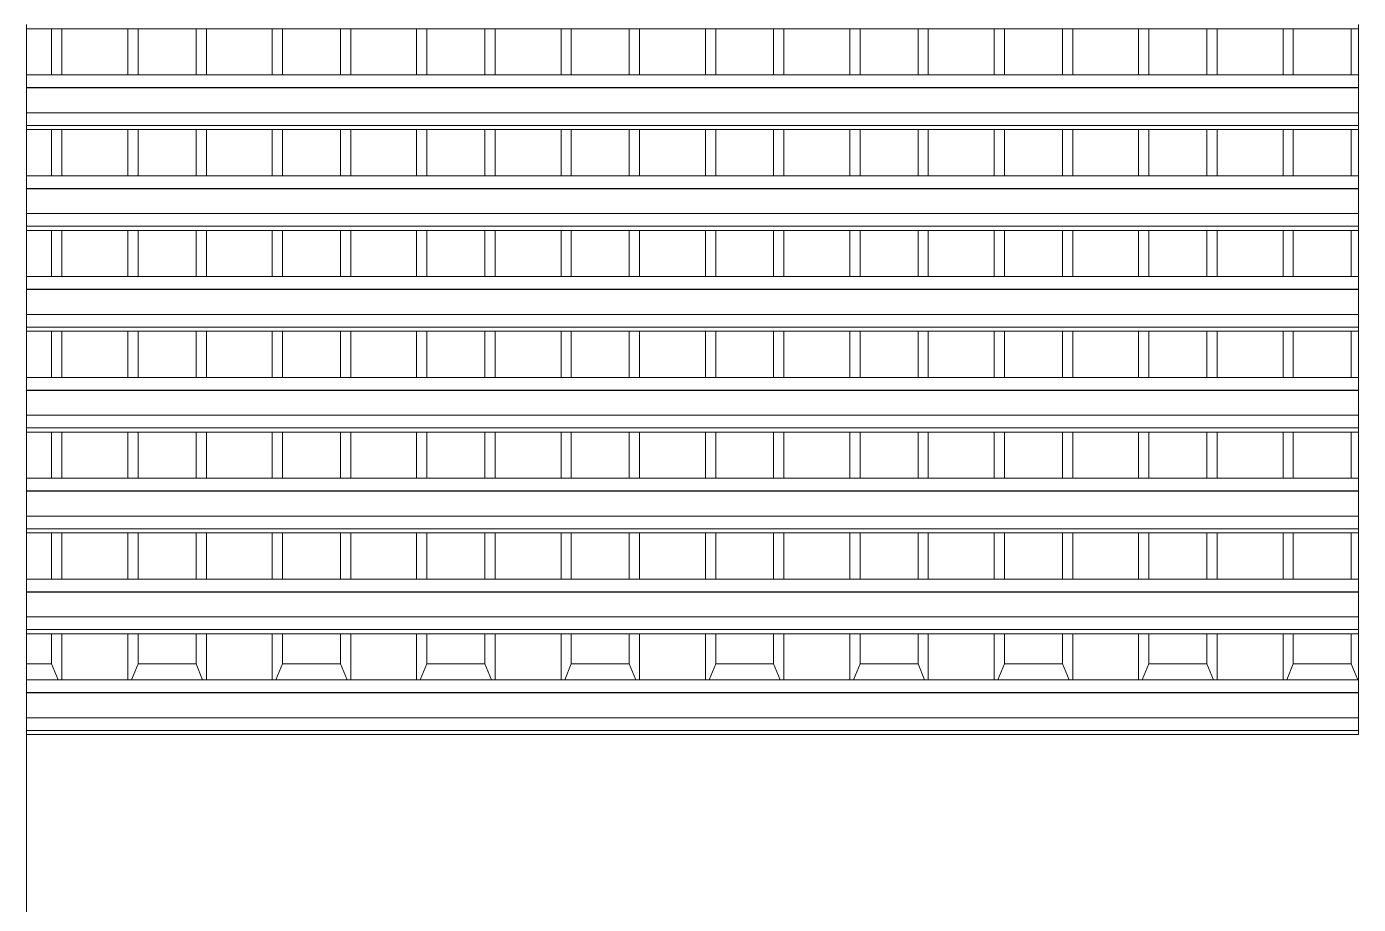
# Model space of a CAD drawing. Header units: metres. Extents: x 78 to 178, y -74 to 157.
# Drawn here: x 147.708 to 150.312, y -51.969 to -50.251 of the extents above; entities that cross this region are included whole.
import ezdxf

# ---------------------------------------------------------------- set-up
doc = ezdxf.new("R2010")
doc.units = ezdxf.units.M
doc.layers.add('01_Fina', color=252, linetype='Continuous', lineweight=15)

msp = doc.modelspace()

# ---------------------------------------------------------------- linework, layer by layer
at = {"layer": '01_Fina'}
for p, q in [((147.70784, -50.25556), (147.70784, -50.24734)), ((147.75671, -50.25556), (147.70784, -50.25556)), ((147.70784, -50.34598), (147.70784, -50.25556)), ((147.75671, -50.34598), (147.75671, -50.25556)), ((147.77689, -50.25556), (147.75671, -50.25556)), ((147.77689, -50.34598), (147.77689, -50.25556)), ((147.90574, -50.25556), (147.77689, -50.25556)), ((147.90574, -50.34598), (147.90574, -50.25556)), ((147.92591, -50.25556), (147.90574, -50.25556)), ((147.92591, -50.34598), (147.92591, -50.25556)), ((148.03913, -50.25556), (147.92591, -50.25556)), ((148.03913, -50.34598), (148.03913, -50.25556)), ((148.0593, -50.25556), (148.03913, -50.25556)), ((148.0593, -50.34598), (148.0593, -50.25556)), ((148.18815, -50.25556), (148.0593, -50.25556)), ((148.18815, -50.34598), (148.18815, -50.25556)), ((148.20833, -50.25556), (148.18815, -50.25556)), ((148.20833, -50.34598), (148.20833, -50.25556)), ((148.32154, -50.25556), (148.20833, -50.25556)), ((148.32154, -50.34598), (148.32154, -50.25556)), ((148.34171, -50.25556), (148.32154, -50.25556)), ((148.34171, -50.34598), (148.34171, -50.25556)), ((148.47057, -50.25556), (148.34171, -50.25556)), ((148.47057, -50.34598), (148.47057, -50.25556)), ((148.49074, -50.25556), (148.47057, -50.25556)), ((148.49074, -50.34598), (148.49074, -50.25556)), ((148.60395, -50.25556), (148.49074, -50.25556)), ((148.60395, -50.34598), (148.60395, -50.25556)), ((148.62413, -50.25556), (148.60395, -50.25556)), ((148.62413, -50.34598), (148.62413, -50.25556)), ((148.75298, -50.25556), (148.62413, -50.25556)), ((148.75298, -50.34598), (148.75298, -50.25556)), ((148.77315, -50.25556), (148.75298, -50.25556)), ((148.77315, -50.34598), (148.77315, -50.25556)), ((148.88637, -50.25556), (148.77315, -50.25556)), ((148.88637, -50.34598), (148.88637, -50.25556)), ((148.90654, -50.25556), (148.88637, -50.25556)), ((148.90654, -50.34598), (148.90654, -50.25556)), ((149.0354, -50.25556), (148.90654, -50.25556)), ((149.0354, -50.34598), (149.0354, -50.25556)), ((149.05557, -50.25556), (149.0354, -50.25556)), ((149.05557, -50.34598), (149.05557, -50.25556)), ((149.16878, -50.25556), (149.05557, -50.25556)), ((149.16878, -50.34598), (149.16878, -50.25556)), ((149.18895, -50.25556), (149.16878, -50.25556)), ((149.18895, -50.34598), (149.18895, -50.25556)), ((149.31781, -50.25556), (149.18895, -50.25556)), ((149.31781, -50.34598), (149.31781, -50.25556)), ((149.33798, -50.25556), (149.31781, -50.25556)), ((149.33798, -50.34598), (149.33798, -50.25556)), ((149.4512, -50.25556), (149.33798, -50.25556)), ((149.4512, -50.34598), (149.4512, -50.25556)), ((149.47137, -50.25556), (149.4512, -50.25556)), ((149.47137, -50.34598), (149.47137, -50.25556)), ((149.60022, -50.25556), (149.47137, -50.25556)), ((149.60022, -50.34598), (149.60022, -50.25556)), ((149.6204, -50.25556), (149.60022, -50.25556)), ((149.6204, -50.34598), (149.6204, -50.25556)), ((149.73361, -50.25556), (149.6204, -50.25556)), ((149.73361, -50.34598), (149.73361, -50.25556)), ((149.75378, -50.25556), (149.73361, -50.25556)), ((149.75378, -50.34598), (149.75378, -50.25556)), ((149.88264, -50.25556), (149.75378, -50.25556)), ((149.88264, -50.34598), (149.88264, -50.25556)), ((149.90281, -50.25556), (149.88264, -50.25556)), ((149.90281, -50.34598), (149.90281, -50.25556)), ((150.01602, -50.25556), (149.90281, -50.25556)), ((150.01602, -50.34598), (150.01602, -50.25556)), ((150.0362, -50.25556), (150.01602, -50.25556)), ((150.0362, -50.34598), (150.0362, -50.25556)), ((150.16505, -50.25556), (150.0362, -50.25556)), ((150.16505, -50.34598), (150.16505, -50.25556)), ((150.18522, -50.25556), (150.16505, -50.25556)), ((150.18522, -50.34598), (150.18522, -50.25556)), ((150.29844, -50.25556), (150.18522, -50.25556)), ((150.29844, -50.34598), (150.29844, -50.25556)), ((150.31243, -50.25556), (150.29844, -50.25556)), ((150.31243, -50.25556), (150.31243, -50.24734)), ((150.31243, -50.25556), (150.31243, -50.34598)), ((147.75671, -50.34598), (147.70784, -50.34598)), ((147.70784, -50.37064), (147.70784, -50.34598)), ((147.77689, -50.34598), (147.75671, -50.34598)), ((147.77689, -50.34598), (147.90574, -50.34598)), ((147.92591, -50.34598), (147.90574, -50.34598)), ((148.03913, -50.34598), (147.92591, -50.34598)), ((148.0593, -50.34598), (148.03913, -50.34598)), ((148.0593, -50.34598), (148.18815, -50.34598)), ((148.20833, -50.34598), (148.18815, -50.34598)), ((148.32154, -50.34598), (148.20833, -50.34598)), ((148.34171, -50.34598), (148.32154, -50.34598)), ((148.34171, -50.34598), (148.47057, -50.34598)), ((148.49074, -50.34598), (148.47057, -50.34598)), ((148.60395, -50.34598), (148.49074, -50.34598)), ((148.62413, -50.34598), (148.60395, -50.34598)), ((148.62413, -50.34598), (148.75298, -50.34598)), ((148.77315, -50.34598), (148.75298, -50.34598)), ((148.88637, -50.34598), (148.77315, -50.34598)), ((148.90654, -50.34598), (148.88637, -50.34598)), ((148.90654, -50.34598), (149.0354, -50.34598)), ((149.05557, -50.34598), (149.0354, -50.34598)), ((149.16878, -50.34598), (149.05557, -50.34598)), ((149.18895, -50.34598), (149.16878, -50.34598)), ((149.18895, -50.34598), (149.31781, -50.34598)), ((149.33798, -50.34598), (149.31781, -50.34598)), ((149.4512, -50.34598), (149.33798, -50.34598)), ((149.47137, -50.34598), (149.4512, -50.34598)), ((149.47137, -50.34598), (149.60022, -50.34598)), ((149.6204, -50.34598), (149.60022, -50.34598)), ((149.73361, -50.34598), (149.6204, -50.34598)), ((149.75378, -50.34598), (149.73361, -50.34598)), ((149.75378, -50.34598), (149.88264, -50.34598)), ((149.90281, -50.34598), (149.88264, -50.34598)), ((150.01602, -50.34598), (149.90281, -50.34598)), ((150.0362, -50.34598), (150.01602, -50.34598)), ((150.0362, -50.34598), (150.16505, -50.34598)), ((150.18522, -50.34598), (150.16505, -50.34598)), ((150.29844, -50.34598), (150.18522, -50.34598)), ((150.31243, -50.34598), (150.29844, -50.34598)), ((150.31243, -50.37064), (150.31243, -50.34598)), ((150.31243, -50.37064), (147.70784, -50.37064)), ((147.70784, -50.37146), (147.70784, -50.37064)), ((150.31243, -50.37146), (147.70784, -50.37146)), ((147.70784, -50.41996), (147.70784, -50.37146)), ((150.31243, -50.37064), (150.31243, -50.37146)), ((150.31243, -50.37146), (150.31243, -50.41996)), ((150.31243, -50.41996), (147.70784, -50.41996)), ((147.70784, -50.44462), (147.70784, -50.41996)), ((150.31243, -50.44462), (150.31243, -50.41996)), ((150.31243, -50.44462), (147.70784, -50.44462)), ((147.70784, -50.45284), (147.70784, -50.44462)), ((150.31243, -50.45284), (150.31243, -50.44462)), ((147.75671, -50.45284), (147.70784, -50.45284)), ((147.70784, -50.54326), (147.70784, -50.45284)), ((147.75671, -50.54326), (147.75671, -50.45284)), ((147.77689, -50.45284), (147.75671, -50.45284)), ((147.77689, -50.54326), (147.77689, -50.45284)), ((147.90574, -50.45284), (147.77689, -50.45284)), ((147.90574, -50.54326), (147.90574, -50.45284)), ((147.92591, -50.45284), (147.90574, -50.45284)), ((147.92591, -50.54326), (147.92591, -50.45284)), ((148.03913, -50.45284), (147.92591, -50.45284)), ((148.03913, -50.54326), (148.03913, -50.45284)), ((148.0593, -50.45284), (148.03913, -50.45284)), ((148.0593, -50.54326), (148.0593, -50.45284)), ((148.18815, -50.45284), (148.0593, -50.45284)), ((148.18815, -50.54326), (148.18815, -50.45284)), ((148.20833, -50.45284), (148.18815, -50.45284)), ((148.20833, -50.54326), (148.20833, -50.45284)), ((148.32154, -50.45284), (148.20833, -50.45284)), ((148.32154, -50.54326), (148.32154, -50.45284)), ((148.34171, -50.45284), (148.32154, -50.45284)), ((148.34171, -50.54326), (148.34171, -50.45284)), ((148.47057, -50.45284), (148.34171, -50.45284)), ((148.47057, -50.54326), (148.47057, -50.45284)), ((148.49074, -50.45284), (148.47057, -50.45284)), ((148.49074, -50.54326), (148.49074, -50.45284)), ((148.60395, -50.45284), (148.49074, -50.45284)), ((148.60395, -50.54326), (148.60395, -50.45284)), ((148.62413, -50.45284), (148.60395, -50.45284)), ((148.62413, -50.54326), (148.62413, -50.45284)), ((148.75298, -50.45284), (148.62413, -50.45284)), ((148.75298, -50.54326), (148.75298, -50.45284)), ((148.77315, -50.45284), (148.75298, -50.45284)), ((148.77315, -50.54326), (148.77315, -50.45284)), ((148.88637, -50.45284), (148.77315, -50.45284)), ((148.88637, -50.54326), (148.88637, -50.45284)), ((148.90654, -50.45284), (148.88637, -50.45284)), ((148.90654, -50.54326), (148.90654, -50.45284)), ((149.0354, -50.45284), (148.90654, -50.45284)), ((149.0354, -50.54326), (149.0354, -50.45284)), ((149.05557, -50.45284), (149.0354, -50.45284)), ((149.05557, -50.54326), (149.05557, -50.45284)), ((149.16878, -50.45284), (149.05557, -50.45284)), ((149.16878, -50.54326), (149.16878, -50.45284)), ((149.18895, -50.45284), (149.16878, -50.45284)), ((149.18895, -50.54326), (149.18895, -50.45284)), ((149.31781, -50.45284), (149.18895, -50.45284)), ((149.31781, -50.54326), (149.31781, -50.45284)), ((149.33798, -50.45284), (149.31781, -50.45284)), ((149.33798, -50.54326), (149.33798, -50.45284)), ((149.4512, -50.45284), (149.33798, -50.45284)), ((149.4512, -50.54326), (149.4512, -50.45284)), ((149.47137, -50.45284), (149.4512, -50.45284)), ((149.47137, -50.54326), (149.47137, -50.45284)), ((149.60022, -50.45284), (149.47137, -50.45284)), ((149.60022, -50.54326), (149.60022, -50.45284)), ((149.6204, -50.45284), (149.60022, -50.45284)), ((149.6204, -50.54326), (149.6204, -50.45284)), ((149.73361, -50.45284), (149.6204, -50.45284)), ((149.73361, -50.54326), (149.73361, -50.45284)), ((149.75378, -50.45284), (149.73361, -50.45284)), ((149.75378, -50.54326), (149.75378, -50.45284)), ((149.88264, -50.45284), (149.75378, -50.45284)), ((149.88264, -50.54326), (149.88264, -50.45284)), ((149.90281, -50.45284), (149.88264, -50.45284)), ((149.90281, -50.54326), (149.90281, -50.45284)), ((150.01602, -50.45284), (149.90281, -50.45284)), ((150.01602, -50.54326), (150.01602, -50.45284)), ((150.0362, -50.45284), (150.01602, -50.45284)), ((150.0362, -50.54326), (150.0362, -50.45284)), ((150.16505, -50.45284), (150.0362, -50.45284)), ((150.16505, -50.54326), (150.16505, -50.45284)), ((150.18522, -50.45284), (150.16505, -50.45284)), ((150.18522, -50.54326), (150.18522, -50.45284)), ((150.29844, -50.45284), (150.18522, -50.45284)), ((150.29844, -50.54326), (150.29844, -50.45284)), ((150.31243, -50.45284), (150.29844, -50.45284)), ((150.31243, -50.45284), (150.31243, -50.54326)), ((147.75671, -50.54326), (147.70784, -50.54326)), ((147.70784, -50.56792), (147.70784, -50.54326)), ((147.77689, -50.54326), (147.75671, -50.54326)), ((147.90574, -50.54326), (147.77689, -50.54326)), ((147.92591, -50.54326), (147.90574, -50.54326)), ((148.03913, -50.54326), (147.92591, -50.54326)), ((148.0593, -50.54326), (148.03913, -50.54326)), ((148.18815, -50.54326), (148.0593, -50.54326)), ((148.20833, -50.54326), (148.18815, -50.54326)), ((148.32154, -50.54326), (148.20833, -50.54326)), ((148.34171, -50.54326), (148.32154, -50.54326)), ((148.47057, -50.54326), (148.34171, -50.54326)), ((148.49074, -50.54326), (148.47057, -50.54326)), ((148.60395, -50.54326), (148.49074, -50.54326)), ((148.62413, -50.54326), (148.60395, -50.54326)), ((148.75298, -50.54326), (148.62413, -50.54326)), ((148.77315, -50.54326), (148.75298, -50.54326)), ((148.88637, -50.54326), (148.77315, -50.54326)), ((148.90654, -50.54326), (148.88637, -50.54326)), ((149.0354, -50.54326), (148.90654, -50.54326)), ((149.05557, -50.54326), (149.0354, -50.54326)), ((149.16878, -50.54326), (149.05557, -50.54326)), ((149.18895, -50.54326), (149.16878, -50.54326)), ((149.31781, -50.54326), (149.18895, -50.54326)), ((149.33798, -50.54326), (149.31781, -50.54326)), ((149.4512, -50.54326), (149.33798, -50.54326)), ((149.47137, -50.54326), (149.4512, -50.54326)), ((149.60022, -50.54326), (149.47137, -50.54326)), ((149.6204, -50.54326), (149.60022, -50.54326)), ((149.73361, -50.54326), (149.6204, -50.54326)), ((149.75378, -50.54326), (149.73361, -50.54326)), ((149.88264, -50.54326), (149.75378, -50.54326)), ((149.90281, -50.54326), (149.88264, -50.54326)), ((150.01602, -50.54326), (149.90281, -50.54326)), ((150.0362, -50.54326), (150.01602, -50.54326)), ((150.16505, -50.54326), (150.0362, -50.54326)), ((150.18522, -50.54326), (150.16505, -50.54326)), ((150.29844, -50.54326), (150.18522, -50.54326)), ((150.31243, -50.54326), (150.29844, -50.54326)), ((150.31243, -50.56792), (150.31243, -50.54326)), ((150.31243, -50.56792), (147.70784, -50.56792)), ((147.70784, -50.56874), (147.70784, -50.56792)), ((150.31243, -50.56874), (147.70784, -50.56874)), ((147.70784, -50.61724), (147.70784, -50.56874)), ((150.31243, -50.56792), (150.31243, -50.56874)), ((150.31243, -50.56874), (150.31243, -50.61724)), ((150.31243, -50.61724), (147.70784, -50.61724)), ((147.70784, -50.6419), (147.70784, -50.61724)), ((150.31243, -50.6419), (150.31243, -50.61724)), ((150.31243, -50.6419), (147.70784, -50.6419)), ((147.70784, -50.65012), (147.70784, -50.6419)), ((147.75671, -50.65012), (147.70784, -50.65012)), ((147.70784, -50.74054), (147.70784, -50.65012)), ((147.75671, -50.74054), (147.75671, -50.65012)), ((147.77689, -50.65012), (147.75671, -50.65012)), ((147.77689, -50.74054), (147.77689, -50.65012)), ((147.90574, -50.65012), (147.77689, -50.65012)), ((147.90574, -50.74054), (147.90574, -50.65012)), ((147.92591, -50.65012), (147.90574, -50.65012)), ((147.92591, -50.74054), (147.92591, -50.65012)), ((148.03913, -50.65012), (147.92591, -50.65012)), ((148.03913, -50.74054), (148.03913, -50.65012)), ((148.0593, -50.65012), (148.03913, -50.65012)), ((148.0593, -50.74054), (148.0593, -50.65012)), ((148.18815, -50.65012), (148.0593, -50.65012)), ((148.18815, -50.74054), (148.18815, -50.65012)), ((148.20833, -50.65012), (148.18815, -50.65012)), ((148.20833, -50.74054), (148.20833, -50.65012)), ((148.32154, -50.65012), (148.20833, -50.65012)), ((148.32154, -50.74054), (148.32154, -50.65012)), ((148.34171, -50.65012), (148.32154, -50.65012)), ((148.34171, -50.74054), (148.34171, -50.65012)), ((148.47057, -50.65012), (148.34171, -50.65012)), ((148.47057, -50.74054), (148.47057, -50.65012)), ((148.49074, -50.65012), (148.47057, -50.65012)), ((148.49074, -50.74054), (148.49074, -50.65012)), ((148.60395, -50.65012), (148.49074, -50.65012)), ((148.60395, -50.74054), (148.60395, -50.65012)), ((148.62413, -50.65012), (148.60395, -50.65012)), ((148.62413, -50.74054), (148.62413, -50.65012)), ((148.75298, -50.65012), (148.62413, -50.65012)), ((148.75298, -50.74054), (148.75298, -50.65012)), ((148.77315, -50.65012), (148.75298, -50.65012)), ((148.77315, -50.74054), (148.77315, -50.65012)), ((148.88637, -50.65012), (148.77315, -50.65012)), ((148.88637, -50.74054), (148.88637, -50.65012)), ((148.90654, -50.65012), (148.88637, -50.65012)), ((148.90654, -50.74054), (148.90654, -50.65012)), ((149.0354, -50.65012), (148.90654, -50.65012)), ((149.0354, -50.74054), (149.0354, -50.65012)), ((149.05557, -50.65012), (149.0354, -50.65012)), ((149.05557, -50.74054), (149.05557, -50.65012)), ((149.16878, -50.65012), (149.05557, -50.65012)), ((149.16878, -50.74054), (149.16878, -50.65012)), ((149.18895, -50.65012), (149.16878, -50.65012)), ((149.18895, -50.74054), (149.18895, -50.65012)), ((149.31781, -50.65012), (149.18895, -50.65012)), ((149.31781, -50.74054), (149.31781, -50.65012)), ((149.33798, -50.65012), (149.31781, -50.65012)), ((149.33798, -50.74054), (149.33798, -50.65012)), ((149.4512, -50.65012), (149.33798, -50.65012)), ((149.4512, -50.74054), (149.4512, -50.65012)), ((149.47137, -50.65012), (149.4512, -50.65012)), ((149.47137, -50.74054), (149.47137, -50.65012)), ((149.60022, -50.65012), (149.47137, -50.65012)), ((149.60022, -50.74054), (149.60022, -50.65012)), ((149.6204, -50.65012), (149.60022, -50.65012)), ((149.6204, -50.74054), (149.6204, -50.65012)), ((149.73361, -50.65012), (149.6204, -50.65012)), ((149.73361, -50.74054), (149.73361, -50.65012)), ((149.75378, -50.65012), (149.73361, -50.65012)), ((149.75378, -50.74054), (149.75378, -50.65012)), ((149.88264, -50.65012), (149.75378, -50.65012)), ((149.88264, -50.74054), (149.88264, -50.65012)), ((149.90281, -50.65012), (149.88264, -50.65012)), ((149.90281, -50.74054), (149.90281, -50.65012)), ((150.01602, -50.65012), (149.90281, -50.65012)), ((150.01602, -50.74054), (150.01602, -50.65012)), ((150.0362, -50.65012), (150.01602, -50.65012)), ((150.0362, -50.74054), (150.0362, -50.65012)), ((150.16505, -50.65012), (150.0362, -50.65012)), ((150.16505, -50.74054), (150.16505, -50.65012)), ((150.18522, -50.65012), (150.16505, -50.65012)), ((150.18522, -50.74054), (150.18522, -50.65012)), ((150.29844, -50.65012), (150.18522, -50.65012)), ((150.29844, -50.74054), (150.29844, -50.65012)), ((150.31243, -50.65012), (150.29844, -50.65012)), ((150.31243, -50.65012), (150.31243, -50.6419)), ((150.31243, -50.65012), (150.31243, -50.74054)), ((147.75671, -50.74054), (147.70784, -50.74054)), ((147.70784, -50.7652), (147.70784, -50.74054)), ((147.77689, -50.74054), (147.75671, -50.74054)), ((147.90574, -50.74054), (147.77689, -50.74054)), ((147.92591, -50.74054), (147.90574, -50.74054)), ((148.03913, -50.74054), (147.92591, -50.74054)), ((148.0593, -50.74054), (148.03913, -50.74054)), ((148.18815, -50.74054), (148.0593, -50.74054)), ((148.20833, -50.74054), (148.18815, -50.74054)), ((148.32154, -50.74054), (148.20833, -50.74054)), ((148.34171, -50.74054), (148.32154, -50.74054)), ((148.47057, -50.74054), (148.34171, -50.74054)), ((148.49074, -50.74054), (148.47057, -50.74054)), ((148.60395, -50.74054), (148.49074, -50.74054)), ((148.62413, -50.74054), (148.60395, -50.74054)), ((148.75298, -50.74054), (148.62413, -50.74054)), ((148.77315, -50.74054), (148.75298, -50.74054)), ((148.88637, -50.74054), (148.77315, -50.74054)), ((148.90654, -50.74054), (148.88637, -50.74054)), ((149.0354, -50.74054), (148.90654, -50.74054)), ((149.05557, -50.74054), (149.0354, -50.74054)), ((149.16878, -50.74054), (149.05557, -50.74054)), ((149.18895, -50.74054), (149.16878, -50.74054)), ((149.31781, -50.74054), (149.18895, -50.74054)), ((149.33798, -50.74054), (149.31781, -50.74054)), ((149.4512, -50.74054), (149.33798, -50.74054)), ((149.47137, -50.74054), (149.4512, -50.74054)), ((149.60022, -50.74054), (149.47137, -50.74054)), ((149.6204, -50.74054), (149.60022, -50.74054)), ((149.73361, -50.74054), (149.6204, -50.74054)), ((149.75378, -50.74054), (149.73361, -50.74054)), ((149.88264, -50.74054), (149.75378, -50.74054)), ((149.90281, -50.74054), (149.88264, -50.74054)), ((150.01602, -50.74054), (149.90281, -50.74054)), ((150.0362, -50.74054), (150.01602, -50.74054)), ((150.16505, -50.74054), (150.0362, -50.74054)), ((150.18522, -50.74054), (150.16505, -50.74054)), ((150.29844, -50.74054), (150.18522, -50.74054)), ((150.31243, -50.74054), (150.29844, -50.74054)), ((150.31243, -50.7652), (150.31243, -50.74054)), ((150.31243, -50.7652), (147.70784, -50.7652)), ((147.70784, -50.76602), (147.70784, -50.7652)), ((150.31243, -50.76602), (147.70784, -50.76602)), ((147.70784, -50.81452), (147.70784, -50.76602)), ((150.31243, -50.7652), (150.31243, -50.76602)), ((150.31243, -50.76602), (150.31243, -50.81452)), ((150.31243, -50.81452), (147.70784, -50.81452)), ((147.70784, -50.83918), (147.70784, -50.81452)), ((150.31243, -50.83918), (150.31243, -50.81452)), ((150.31243, -50.83918), (147.70784, -50.83918)), ((147.70784, -50.8474), (147.70784, -50.83918)), ((150.31243, -50.8474), (150.31243, -50.83918)), ((147.75671, -50.8474), (147.70784, -50.8474)), ((147.70784, -50.93782), (147.70784, -50.8474)), ((147.75671, -50.93782), (147.75671, -50.8474)), ((147.77689, -50.8474), (147.75671, -50.8474)), ((147.77689, -50.93782), (147.77689, -50.8474)), ((147.90574, -50.8474), (147.77689, -50.8474)), ((147.90574, -50.93782), (147.90574, -50.8474)), ((147.92591, -50.8474), (147.90574, -50.8474)), ((147.92591, -50.93782), (147.92591, -50.8474)), ((148.03913, -50.8474), (147.92591, -50.8474)), ((148.03913, -50.93782), (148.03913, -50.8474)), ((148.0593, -50.8474), (148.03913, -50.8474)), ((148.0593, -50.93782), (148.0593, -50.8474)), ((148.18815, -50.8474), (148.0593, -50.8474)), ((148.18815, -50.93782), (148.18815, -50.8474)), ((148.20833, -50.8474), (148.18815, -50.8474)), ((148.20833, -50.93782), (148.20833, -50.8474)), ((148.32154, -50.8474), (148.20833, -50.8474)), ((148.32154, -50.93782), (148.32154, -50.8474)), ((148.34171, -50.8474), (148.32154, -50.8474)), ((148.34171, -50.93782), (148.34171, -50.8474)), ((148.47057, -50.8474), (148.34171, -50.8474)), ((148.47057, -50.93782), (148.47057, -50.8474)), ((148.49074, -50.8474), (148.47057, -50.8474)), ((148.49074, -50.93782), (148.49074, -50.8474)), ((148.60395, -50.8474), (148.49074, -50.8474)), ((148.60395, -50.93782), (148.60395, -50.8474)), ((148.62413, -50.8474), (148.60395, -50.8474)), ((148.62413, -50.93782), (148.62413, -50.8474)), ((148.75298, -50.8474), (148.62413, -50.8474)), ((148.75298, -50.93782), (148.75298, -50.8474)), ((148.77315, -50.8474), (148.75298, -50.8474)), ((148.77315, -50.93782), (148.77315, -50.8474)), ((148.88637, -50.8474), (148.77315, -50.8474)), ((148.88637, -50.93782), (148.88637, -50.8474)), ((148.90654, -50.8474), (148.88637, -50.8474)), ((148.90654, -50.93782), (148.90654, -50.8474)), ((149.0354, -50.8474), (148.90654, -50.8474)), ((149.0354, -50.93782), (149.0354, -50.8474)), ((149.05557, -50.8474), (149.0354, -50.8474)), ((149.05557, -50.93782), (149.05557, -50.8474)), ((149.16878, -50.8474), (149.05557, -50.8474)), ((149.16878, -50.93782), (149.16878, -50.8474)), ((149.18895, -50.8474), (149.16878, -50.8474)), ((149.18895, -50.93782), (149.18895, -50.8474)), ((149.31781, -50.8474), (149.18895, -50.8474)), ((149.31781, -50.93782), (149.31781, -50.8474)), ((149.33798, -50.8474), (149.31781, -50.8474)), ((149.33798, -50.93782), (149.33798, -50.8474)), ((149.4512, -50.8474), (149.33798, -50.8474)), ((149.4512, -50.93782), (149.4512, -50.8474)), ((149.47137, -50.8474), (149.4512, -50.8474)), ((149.47137, -50.93782), (149.47137, -50.8474)), ((149.60022, -50.8474), (149.47137, -50.8474)), ((149.60022, -50.93782), (149.60022, -50.8474)), ((149.6204, -50.8474), (149.60022, -50.8474)), ((149.6204, -50.93782), (149.6204, -50.8474)), ((149.73361, -50.8474), (149.6204, -50.8474)), ((149.73361, -50.93782), (149.73361, -50.8474)), ((149.75378, -50.8474), (149.73361, -50.8474)), ((149.75378, -50.93782), (149.75378, -50.8474)), ((149.88264, -50.8474), (149.75378, -50.8474)), ((149.88264, -50.93782), (149.88264, -50.8474)), ((149.90281, -50.8474), (149.88264, -50.8474)), ((149.90281, -50.93782), (149.90281, -50.8474)), ((150.01602, -50.8474), (149.90281, -50.8474)), ((150.01602, -50.93782), (150.01602, -50.8474)), ((150.0362, -50.8474), (150.01602, -50.8474)), ((150.0362, -50.93782), (150.0362, -50.8474)), ((150.16505, -50.8474), (150.0362, -50.8474)), ((150.16505, -50.93782), (150.16505, -50.8474)), ((150.18522, -50.8474), (150.16505, -50.8474)), ((150.18522, -50.93782), (150.18522, -50.8474)), ((150.29844, -50.8474), (150.18522, -50.8474)), ((150.29844, -50.93782), (150.29844, -50.8474)), ((150.31243, -50.8474), (150.29844, -50.8474)), ((150.31243, -50.8474), (150.31243, -50.93782)), ((147.75671, -50.93782), (147.70784, -50.93782)), ((147.70784, -50.96248), (147.70784, -50.93782)), ((147.77689, -50.93782), (147.75671, -50.93782)), ((147.90574, -50.93782), (147.77689, -50.93782)), ((147.92591, -50.93782), (147.90574, -50.93782)), ((148.03913, -50.93782), (147.92591, -50.93782)), ((148.0593, -50.93782), (148.03913, -50.93782)), ((148.18815, -50.93782), (148.0593, -50.93782)), ((148.20833, -50.93782), (148.18815, -50.93782)), ((148.32154, -50.93782), (148.20833, -50.93782)), ((148.34171, -50.93782), (148.32154, -50.93782)), ((148.47057, -50.93782), (148.34171, -50.93782)), ((148.49074, -50.93782), (148.47057, -50.93782)), ((148.60395, -50.93782), (148.49074, -50.93782)), ((148.62413, -50.93782), (148.60395, -50.93782)), ((148.75298, -50.93782), (148.62413, -50.93782)), ((148.77315, -50.93782), (148.75298, -50.93782)), ((148.88637, -50.93782), (148.77315, -50.93782)), ((148.90654, -50.93782), (148.88637, -50.93782)), ((149.0354, -50.93782), (148.90654, -50.93782)), ((149.05557, -50.93782), (149.0354, -50.93782)), ((149.16878, -50.93782), (149.05557, -50.93782)), ((149.18895, -50.93782), (149.16878, -50.93782)), ((149.31781, -50.93782), (149.18895, -50.93782)), ((149.33798, -50.93782), (149.31781, -50.93782)), ((149.4512, -50.93782), (149.33798, -50.93782)), ((149.47137, -50.93782), (149.4512, -50.93782)), ((149.60022, -50.93782), (149.47137, -50.93782)), ((149.6204, -50.93782), (149.60022, -50.93782)), ((149.73361, -50.93782), (149.6204, -50.93782)), ((149.75378, -50.93782), (149.73361, -50.93782)), ((149.88264, -50.93782), (149.75378, -50.93782)), ((149.90281, -50.93782), (149.88264, -50.93782)), ((150.01602, -50.93782), (149.90281, -50.93782)), ((150.0362, -50.93782), (150.01602, -50.93782)), ((150.16505, -50.93782), (150.0362, -50.93782)), ((150.18522, -50.93782), (150.16505, -50.93782)), ((150.29844, -50.93782), (150.18522, -50.93782)), ((150.31243, -50.93782), (150.29844, -50.93782)), ((150.31243, -50.96248), (150.31243, -50.93782)), ((150.31243, -50.96248), (147.70784, -50.96248)), ((147.70784, -50.9633), (147.70784, -50.96248)), ((150.31243, -50.9633), (147.70784, -50.9633)), ((147.70784, -51.0118), (147.70784, -50.9633)), ((150.31243, -50.96248), (150.31243, -50.9633)), ((150.31243, -50.9633), (150.31243, -51.0118)), ((150.31243, -51.0118), (147.70784, -51.0118)), ((147.70784, -51.03646), (147.70784, -51.0118)), ((150.31243, -51.03646), (150.31243, -51.0118)), ((150.31243, -51.03646), (147.70784, -51.03646)), ((147.70784, -51.04468), (147.70784, -51.03646)), ((147.75671, -51.04468), (147.70784, -51.04468)), ((147.70784, -51.1351), (147.70784, -51.04468)), ((147.75671, -51.1351), (147.75671, -51.04468)), ((147.77689, -51.04468), (147.75671, -51.04468)), ((147.77689, -51.1351), (147.77689, -51.04468)), ((147.90574, -51.04468), (147.77689, -51.04468)), ((147.90574, -51.1351), (147.90574, -51.04468)), ((147.92591, -51.04468), (147.90574, -51.04468)), ((147.92591, -51.1351), (147.92591, -51.04468)), ((148.03913, -51.04468), (147.92591, -51.04468)), ((148.03913, -51.1351), (148.03913, -51.04468)), ((148.0593, -51.04468), (148.03913, -51.04468)), ((148.0593, -51.1351), (148.0593, -51.04468)), ((148.18815, -51.04468), (148.0593, -51.04468)), ((148.18815, -51.1351), (148.18815, -51.04468)), ((148.20833, -51.04468), (148.18815, -51.04468)), ((148.20833, -51.1351), (148.20833, -51.04468)), ((148.32154, -51.04468), (148.20833, -51.04468)), ((148.32154, -51.1351), (148.32154, -51.04468)), ((148.34171, -51.04468), (148.32154, -51.04468)), ((148.34171, -51.1351), (148.34171, -51.04468)), ((148.47057, -51.04468), (148.34171, -51.04468)), ((148.47057, -51.1351), (148.47057, -51.04468)), ((148.49074, -51.04468), (148.47057, -51.04468)), ((148.49074, -51.1351), (148.49074, -51.04468)), ((148.60395, -51.04468), (148.49074, -51.04468)), ((148.60395, -51.1351), (148.60395, -51.04468)), ((148.62413, -51.04468), (148.60395, -51.04468)), ((148.62413, -51.1351), (148.62413, -51.04468)), ((148.75298, -51.04468), (148.62413, -51.04468)), ((148.75298, -51.1351), (148.75298, -51.04468)), ((148.77315, -51.04468), (148.75298, -51.04468)), ((148.77315, -51.1351), (148.77315, -51.04468)), ((148.88637, -51.04468), (148.77315, -51.04468)), ((148.88637, -51.1351), (148.88637, -51.04468)), ((148.90654, -51.04468), (148.88637, -51.04468)), ((148.90654, -51.1351), (148.90654, -51.04468)), ((149.0354, -51.04468), (148.90654, -51.04468)), ((149.0354, -51.1351), (149.0354, -51.04468)), ((149.05557, -51.04468), (149.0354, -51.04468)), ((149.05557, -51.1351), (149.05557, -51.04468)), ((149.16878, -51.04468), (149.05557, -51.04468)), ((149.16878, -51.1351), (149.16878, -51.04468)), ((149.18895, -51.04468), (149.16878, -51.04468)), ((149.18895, -51.1351), (149.18895, -51.04468)), ((149.31781, -51.04468), (149.18895, -51.04468)), ((149.31781, -51.1351), (149.31781, -51.04468)), ((149.33798, -51.04468), (149.31781, -51.04468)), ((149.33798, -51.1351), (149.33798, -51.04468)), ((149.4512, -51.04468), (149.33798, -51.04468)), ((149.4512, -51.1351), (149.4512, -51.04468)), ((149.47137, -51.04468), (149.4512, -51.04468)), ((149.47137, -51.1351), (149.47137, -51.04468)), ((149.60022, -51.04468), (149.47137, -51.04468)), ((149.60022, -51.1351), (149.60022, -51.04468)), ((149.6204, -51.04468), (149.60022, -51.04468)), ((149.6204, -51.1351), (149.6204, -51.04468)), ((149.73361, -51.04468), (149.6204, -51.04468)), ((149.73361, -51.1351), (149.73361, -51.04468)), ((149.75378, -51.04468), (149.73361, -51.04468)), ((149.75378, -51.1351), (149.75378, -51.04468)), ((149.88264, -51.04468), (149.75378, -51.04468)), ((149.88264, -51.1351), (149.88264, -51.04468)), ((149.90281, -51.04468), (149.88264, -51.04468)), ((149.90281, -51.1351), (149.90281, -51.04468)), ((150.01602, -51.04468), (149.90281, -51.04468)), ((150.01602, -51.1351), (150.01602, -51.04468)), ((150.0362, -51.04468), (150.01602, -51.04468)), ((150.0362, -51.1351), (150.0362, -51.04468)), ((150.16505, -51.04468), (150.0362, -51.04468)), ((150.16505, -51.1351), (150.16505, -51.04468)), ((150.18522, -51.04468), (150.16505, -51.04468)), ((150.18522, -51.1351), (150.18522, -51.04468)), ((150.29844, -51.04468), (150.18522, -51.04468)), ((150.29844, -51.1351), (150.29844, -51.04468)), ((150.31243, -51.04468), (150.29844, -51.04468)), ((150.31243, -51.04468), (150.31243, -51.03646)), ((150.31243, -51.04468), (150.31243, -51.1351)), ((147.75671, -51.1351), (147.70784, -51.1351)), ((147.70784, -51.15976), (147.70784, -51.1351)), ((147.77689, -51.1351), (147.75671, -51.1351)), ((147.90574, -51.1351), (147.77689, -51.1351)), ((147.92591, -51.1351), (147.90574, -51.1351)), ((148.03913, -51.1351), (147.92591, -51.1351)), ((148.0593, -51.1351), (148.03913, -51.1351)), ((148.18815, -51.1351), (148.0593, -51.1351)), ((148.20833, -51.1351), (148.18815, -51.1351)), ((148.32154, -51.1351), (148.20833, -51.1351)), ((148.34171, -51.1351), (148.32154, -51.1351)), ((148.47057, -51.1351), (148.34171, -51.1351)), ((148.49074, -51.1351), (148.47057, -51.1351)), ((148.60395, -51.1351), (148.49074, -51.1351)), ((148.62413, -51.1351), (148.60395, -51.1351)), ((148.75298, -51.1351), (148.62413, -51.1351)), ((148.77315, -51.1351), (148.75298, -51.1351)), ((148.88637, -51.1351), (148.77315, -51.1351)), ((148.90654, -51.1351), (148.88637, -51.1351)), ((149.0354, -51.1351), (148.90654, -51.1351)), ((149.05557, -51.1351), (149.0354, -51.1351)), ((149.16878, -51.1351), (149.05557, -51.1351)), ((149.18895, -51.1351), (149.16878, -51.1351)), ((149.31781, -51.1351), (149.18895, -51.1351)), ((149.33798, -51.1351), (149.31781, -51.1351)), ((149.4512, -51.1351), (149.33798, -51.1351)), ((149.47137, -51.1351), (149.4512, -51.1351)), ((149.60022, -51.1351), (149.47137, -51.1351)), ((149.6204, -51.1351), (149.60022, -51.1351)), ((149.73361, -51.1351), (149.6204, -51.1351)), ((149.75378, -51.1351), (149.73361, -51.1351)), ((149.88264, -51.1351), (149.75378, -51.1351)), ((149.90281, -51.1351), (149.88264, -51.1351)), ((150.01602, -51.1351), (149.90281, -51.1351)), ((150.0362, -51.1351), (150.01602, -51.1351)), ((150.16505, -51.1351), (150.0362, -51.1351)), ((150.18522, -51.1351), (150.16505, -51.1351)), ((150.29844, -51.1351), (150.18522, -51.1351)), ((150.31243, -51.1351), (150.29844, -51.1351)), ((150.31243, -51.15976), (150.31243, -51.1351)), ((150.31243, -51.15976), (147.70784, -51.15976)), ((147.70784, -51.16058), (147.70784, -51.15976)), ((150.31243, -51.16058), (147.70784, -51.16058)), ((147.70784, -51.20908), (147.70784, -51.16058)), ((150.31243, -51.15976), (150.31243, -51.16058)), ((150.31243, -51.16058), (150.31243, -51.20908)), ((150.31243, -51.20908), (147.70784, -51.20908)), ((147.70784, -51.23374), (147.70784, -51.20908)), ((150.31243, -51.23374), (150.31243, -51.20908)), ((150.31243, -51.23374), (147.70784, -51.23374)), ((147.70784, -51.24196), (147.70784, -51.23374)), ((147.75671, -51.24196), (147.70784, -51.24196)), ((147.70784, -51.33238), (147.70784, -51.24196)), ((147.75671, -51.33238), (147.75671, -51.24196)), ((147.77689, -51.24196), (147.75671, -51.24196)), ((147.77689, -51.33238), (147.77689, -51.24196)), ((147.90574, -51.24196), (147.77689, -51.24196)), ((147.90574, -51.33238), (147.90574, -51.24196)), ((147.92591, -51.24196), (147.90574, -51.24196)), ((147.92591, -51.33238), (147.92591, -51.24196)), ((148.03913, -51.24196), (147.92591, -51.24196)), ((148.03913, -51.33238), (148.03913, -51.24196)), ((148.0593, -51.24196), (148.03913, -51.24196)), ((148.0593, -51.33238), (148.0593, -51.24196)), ((148.18815, -51.24196), (148.0593, -51.24196)), ((148.18815, -51.33238), (148.18815, -51.24196)), ((148.20833, -51.24196), (148.18815, -51.24196)), ((148.20833, -51.33238), (148.20833, -51.24196)), ((148.32154, -51.24196), (148.20833, -51.24196)), ((148.32154, -51.33238), (148.32154, -51.24196)), ((148.34171, -51.24196), (148.32154, -51.24196)), ((148.34171, -51.33238), (148.34171, -51.24196)), ((148.47057, -51.24196), (148.34171, -51.24196)), ((148.47057, -51.33238), (148.47057, -51.24196)), ((148.49074, -51.24196), (148.47057, -51.24196)), ((148.49074, -51.33238), (148.49074, -51.24196)), ((148.60395, -51.24196), (148.49074, -51.24196)), ((148.60395, -51.33238), (148.60395, -51.24196)), ((148.62413, -51.24196), (148.60395, -51.24196)), ((148.62413, -51.33238), (148.62413, -51.24196)), ((148.75298, -51.24196), (148.62413, -51.24196)), ((148.75298, -51.33238), (148.75298, -51.24196)), ((148.77315, -51.24196), (148.75298, -51.24196)), ((148.77315, -51.33238), (148.77315, -51.24196)), ((148.88637, -51.24196), (148.77315, -51.24196)), ((148.88637, -51.33238), (148.88637, -51.24196)), ((148.90654, -51.24196), (148.88637, -51.24196)), ((148.90654, -51.33238), (148.90654, -51.24196)), ((149.0354, -51.24196), (148.90654, -51.24196)), ((149.0354, -51.33238), (149.0354, -51.24196)), ((149.05557, -51.24196), (149.0354, -51.24196)), ((149.05557, -51.33238), (149.05557, -51.24196)), ((149.16878, -51.24196), (149.05557, -51.24196)), ((149.16878, -51.33238), (149.16878, -51.24196)), ((149.18895, -51.24196), (149.16878, -51.24196)), ((149.18895, -51.33238), (149.18895, -51.24196)), ((149.31781, -51.24196), (149.18895, -51.24196)), ((149.31781, -51.33238), (149.31781, -51.24196)), ((149.33798, -51.24196), (149.31781, -51.24196)), ((149.33798, -51.33238), (149.33798, -51.24196)), ((149.4512, -51.24196), (149.33798, -51.24196)), ((149.4512, -51.33238), (149.4512, -51.24196)), ((149.47137, -51.24196), (149.4512, -51.24196)), ((149.47137, -51.33238), (149.47137, -51.24196)), ((149.60022, -51.24196), (149.47137, -51.24196)), ((149.60022, -51.33238), (149.60022, -51.24196)), ((149.6204, -51.24196), (149.60022, -51.24196)), ((149.6204, -51.33238), (149.6204, -51.24196)), ((149.73361, -51.24196), (149.6204, -51.24196)), ((149.73361, -51.33238), (149.73361, -51.24196)), ((149.75378, -51.24196), (149.73361, -51.24196)), ((149.75378, -51.33238), (149.75378, -51.24196)), ((149.88264, -51.24196), (149.75378, -51.24196)), ((149.88264, -51.33238), (149.88264, -51.24196)), ((149.90281, -51.24196), (149.88264, -51.24196)), ((149.90281, -51.33238), (149.90281, -51.24196)), ((150.01602, -51.24196), (149.90281, -51.24196)), ((150.01602, -51.33238), (150.01602, -51.24196)), ((150.0362, -51.24196), (150.01602, -51.24196)), ((150.0362, -51.33238), (150.0362, -51.24196)), ((150.16505, -51.24196), (150.0362, -51.24196)), ((150.16505, -51.33238), (150.16505, -51.24196)), ((150.18522, -51.24196), (150.16505, -51.24196)), ((150.18522, -51.33238), (150.18522, -51.24196)), ((150.29844, -51.24196), (150.18522, -51.24196)), ((150.29844, -51.33238), (150.29844, -51.24196)), ((150.31243, -51.24196), (150.29844, -51.24196)), ((150.31243, -51.24196), (150.31243, -51.23374)), ((150.31243, -51.24196), (150.31243, -51.33238)), ((147.75671, -51.33238), (147.70784, -51.33238)), ((147.70784, -51.35704), (147.70784, -51.33238)), ((147.77689, -51.33238), (147.75671, -51.33238)), ((147.90574, -51.33238), (147.77689, -51.33238)), ((147.92591, -51.33238), (147.90574, -51.33238)), ((148.03913, -51.33238), (147.92591, -51.33238)), ((148.0593, -51.33238), (148.03913, -51.33238)), ((148.18815, -51.33238), (148.0593, -51.33238)), ((148.20833, -51.33238), (148.18815, -51.33238)), ((148.32154, -51.33238), (148.20833, -51.33238)), ((148.34171, -51.33238), (148.32154, -51.33238)), ((148.47057, -51.33238), (148.34171, -51.33238)), ((148.49074, -51.33238), (148.47057, -51.33238)), ((148.60395, -51.33238), (148.49074, -51.33238)), ((148.62413, -51.33238), (148.60395, -51.33238)), ((148.75298, -51.33238), (148.62413, -51.33238)), ((148.77315, -51.33238), (148.75298, -51.33238)), ((148.88637, -51.33238), (148.77315, -51.33238)), ((148.90654, -51.33238), (148.88637, -51.33238)), ((149.0354, -51.33238), (148.90654, -51.33238)), ((149.05557, -51.33238), (149.0354, -51.33238)), ((149.16878, -51.33238), (149.05557, -51.33238)), ((149.18895, -51.33238), (149.16878, -51.33238)), ((149.31781, -51.33238), (149.18895, -51.33238)), ((149.33798, -51.33238), (149.31781, -51.33238)), ((149.4512, -51.33238), (149.33798, -51.33238)), ((149.47137, -51.33238), (149.4512, -51.33238)), ((149.60022, -51.33238), (149.47137, -51.33238)), ((149.6204, -51.33238), (149.60022, -51.33238)), ((149.73361, -51.33238), (149.6204, -51.33238)), ((149.75378, -51.33238), (149.73361, -51.33238)), ((149.88264, -51.33238), (149.75378, -51.33238)), ((149.90281, -51.33238), (149.88264, -51.33238)), ((150.01602, -51.33238), (149.90281, -51.33238)), ((150.0362, -51.33238), (150.01602, -51.33238)), ((150.16505, -51.33238), (150.0362, -51.33238)), ((150.18522, -51.33238), (150.16505, -51.33238)), ((150.29844, -51.33238), (150.18522, -51.33238)), ((150.31243, -51.33238), (150.29844, -51.33238)), ((150.31243, -51.35704), (150.31243, -51.33238)), ((150.31243, -51.35704), (147.70784, -51.35704)), ((147.70784, -51.35786), (147.70784, -51.35704)), ((150.31243, -51.35786), (147.70784, -51.35786)), ((147.70784, -51.40636), (147.70784, -51.35786)), ((150.31243, -51.35704), (150.31243, -51.35786)), ((150.31243, -51.35786), (150.31243, -51.40636)), ((150.31243, -51.40636), (147.70784, -51.40636)), ((147.70784, -51.43102), (147.70784, -51.40636)), ((150.31243, -51.43102), (150.31243, -51.40636)), ((150.31243, -51.43102), (147.70784, -51.43102)), ((147.70784, -51.43924), (147.70784, -51.43102)), ((147.75671, -51.43924), (147.70784, -51.43924)), ((147.70784, -51.49802), (147.70784, -51.43924)), ((147.75671, -51.49802), (147.75671, -51.43924)), ((147.77689, -51.43924), (147.75671, -51.43924)), ((147.77689, -51.52966), (147.77689, -51.43924)), ((147.90574, -51.43924), (147.77689, -51.43924)), ((147.90574, -51.52966), (147.90574, -51.43924)), ((147.92591, -51.43924), (147.90574, -51.43924)), ((147.92591, -51.49802), (147.92591, -51.43924)), ((148.03913, -51.43924), (147.92591, -51.43924)), ((148.03913, -51.49802), (148.03913, -51.43924)), ((148.0593, -51.43924), (148.03913, -51.43924)), ((148.0593, -51.52966), (148.0593, -51.43924)), ((148.18815, -51.43924), (148.0593, -51.43924)), ((148.18815, -51.52966), (148.18815, -51.43924)), ((148.20833, -51.43924), (148.18815, -51.43924)), ((148.20833, -51.49802), (148.20833, -51.43924)), ((148.32154, -51.43924), (148.20833, -51.43924)), ((148.32154, -51.49802), (148.32154, -51.43924)), ((148.34171, -51.43924), (148.32154, -51.43924)), ((148.34171, -51.52966), (148.34171, -51.43924)), ((148.47057, -51.43924), (148.34171, -51.43924)), ((148.47057, -51.52966), (148.47057, -51.43924)), ((148.49074, -51.43924), (148.47057, -51.43924)), ((148.49074, -51.49802), (148.49074, -51.43924)), ((148.60395, -51.43924), (148.49074, -51.43924)), ((148.60395, -51.49802), (148.60395, -51.43924)), ((148.62413, -51.43924), (148.60395, -51.43924)), ((148.62413, -51.52966), (148.62413, -51.43924)), ((148.75298, -51.43924), (148.62413, -51.43924)), ((148.75298, -51.52966), (148.75298, -51.43924)), ((148.77315, -51.43924), (148.75298, -51.43924)), ((148.77315, -51.49802), (148.77315, -51.43924)), ((148.88637, -51.43924), (148.77315, -51.43924)), ((148.88637, -51.49802), (148.88637, -51.43924)), ((148.90654, -51.43924), (148.88637, -51.43924)), ((148.90654, -51.52966), (148.90654, -51.43924)), ((149.0354, -51.43924), (148.90654, -51.43924)), ((149.0354, -51.52966), (149.0354, -51.43924)), ((149.05557, -51.43924), (149.0354, -51.43924)), ((149.05557, -51.49802), (149.05557, -51.43924)), ((149.16878, -51.43924), (149.05557, -51.43924)), ((149.16878, -51.49802), (149.16878, -51.43924)), ((149.18895, -51.43924), (149.16878, -51.43924)), ((149.18895, -51.52966), (149.18895, -51.43924)), ((149.31781, -51.43924), (149.18895, -51.43924)), ((149.31781, -51.52966), (149.31781, -51.43924)), ((149.33798, -51.43924), (149.31781, -51.43924)), ((149.33798, -51.49802), (149.33798, -51.43924)), ((149.4512, -51.43924), (149.33798, -51.43924)), ((149.4512, -51.49802), (149.4512, -51.43924)), ((149.47137, -51.43924), (149.4512, -51.43924)), ((149.47137, -51.52966), (149.47137, -51.43924)), ((149.60022, -51.43924), (149.47137, -51.43924)), ((149.60022, -51.52966), (149.60022, -51.43924)), ((149.6204, -51.43924), (149.60022, -51.43924)), ((149.6204, -51.49802), (149.6204, -51.43924)), ((149.73361, -51.43924), (149.6204, -51.43924)), ((149.73361, -51.49802), (149.73361, -51.43924)), ((149.75378, -51.43924), (149.73361, -51.43924)), ((149.75378, -51.52966), (149.75378, -51.43924)), ((149.88264, -51.43924), (149.75378, -51.43924)), ((149.88264, -51.52966), (149.88264, -51.43924)), ((149.90281, -51.43924), (149.88264, -51.43924)), ((149.90281, -51.49802), (149.90281, -51.43924)), ((150.01602, -51.43924), (149.90281, -51.43924)), ((150.01602, -51.49802), (150.01602, -51.43924)), ((150.0362, -51.43924), (150.01602, -51.43924)), ((150.0362, -51.52966), (150.0362, -51.43924)), ((150.16505, -51.43924), (150.0362, -51.43924)), ((150.16505, -51.52966), (150.16505, -51.43924)), ((150.18522, -51.43924), (150.16505, -51.43924)), ((150.18522, -51.49802), (150.18522, -51.43924)), ((150.29844, -51.43924), (150.18522, -51.43924)), ((150.29844, -51.49802), (150.29844, -51.43924)), ((150.31243, -51.43924), (150.29844, -51.43924)), ((150.31243, -51.43924), (150.31243, -51.43102)), ((150.31243, -51.43924), (150.31243, -51.52966)), ((147.70784, -51.49802), (147.75671, -51.49802)), ((147.70784, -51.52966), (147.70784, -51.49802)), ((147.75671, -51.49802), (147.76965, -51.52966)), ((147.91297, -51.52966), (147.92591, -51.49802)), ((147.92591, -51.49802), (148.03913, -51.49802)), ((148.03913, -51.49802), (148.05207, -51.52966)), ((148.19539, -51.52966), (148.20833, -51.49802)), ((148.20833, -51.49802), (148.32154, -51.49802)), ((148.32154, -51.49802), (148.33448, -51.52966)), ((148.4778, -51.52966), (148.49074, -51.49802)), ((148.49074, -51.49802), (148.60395, -51.49802)), ((148.60395, -51.49802), (148.61689, -51.52966)), ((148.76021, -51.52966), (148.77315, -51.49802)), ((148.77315, -51.49802), (148.88637, -51.49802)), ((148.88637, -51.49802), (148.89931, -51.52966)), ((149.04263, -51.52966), (149.05557, -51.49802)), ((149.05557, -51.49802), (149.16878, -51.49802)), ((149.16878, -51.49802), (149.18172, -51.52966)), ((149.32504, -51.52966), (149.33798, -51.49802)), ((149.33798, -51.49802), (149.4512, -51.49802)), ((149.4512, -51.49802), (149.46414, -51.52966)), ((149.60746, -51.52966), (149.6204, -51.49802)), ((149.6204, -51.49802), (149.73361, -51.49802)), ((149.73361, -51.49802), (149.74655, -51.52966)), ((149.88987, -51.52966), (149.90281, -51.49802)), ((149.90281, -51.49802), (150.01602, -51.49802)), ((150.01602, -51.49802), (150.02896, -51.52966)), ((150.17228, -51.52966), (150.18522, -51.49802)), ((150.18522, -51.49802), (150.29844, -51.49802)), ((150.29844, -51.49802), (150.31138, -51.52966)), ((147.76965, -51.52966), (147.70784, -51.52966)), ((147.70784, -51.55432), (147.70784, -51.52966)), ((147.77689, -51.52966), (147.76965, -51.52966)), ((147.90574, -51.52966), (147.77689, -51.52966)), ((147.91297, -51.52966), (147.90574, -51.52966)), ((148.05207, -51.52966), (147.91297, -51.52966)), ((148.0593, -51.52966), (148.05207, -51.52966)), ((148.18815, -51.52966), (148.0593, -51.52966)), ((148.19539, -51.52966), (148.18815, -51.52966)), ((148.33448, -51.52966), (148.19539, -51.52966)), ((148.34171, -51.52966), (148.33448, -51.52966)), ((148.47057, -51.52966), (148.34171, -51.52966)), ((148.4778, -51.52966), (148.47057, -51.52966)), ((148.61689, -51.52966), (148.4778, -51.52966)), ((148.62413, -51.52966), (148.61689, -51.52966)), ((148.75298, -51.52966), (148.62413, -51.52966)), ((148.76021, -51.52966), (148.75298, -51.52966)), ((148.89931, -51.52966), (148.76021, -51.52966)), ((148.90654, -51.52966), (148.89931, -51.52966)), ((149.0354, -51.52966), (148.90654, -51.52966)), ((149.04263, -51.52966), (149.0354, -51.52966)), ((149.18172, -51.52966), (149.04263, -51.52966)), ((149.18895, -51.52966), (149.18172, -51.52966)), ((149.31781, -51.52966), (149.18895, -51.52966)), ((149.32504, -51.52966), (149.31781, -51.52966)), ((149.46414, -51.52966), (149.32504, -51.52966)), ((149.47137, -51.52966), (149.46414, -51.52966)), ((149.60022, -51.52966), (149.47137, -51.52966)), ((149.60746, -51.52966), (149.60022, -51.52966)), ((149.74655, -51.52966), (149.60746, -51.52966)), ((149.75378, -51.52966), (149.74655, -51.52966)), ((149.88264, -51.52966), (149.75378, -51.52966)), ((149.88987, -51.52966), (149.88264, -51.52966)), ((150.02896, -51.52966), (149.88987, -51.52966)), ((150.0362, -51.52966), (150.02896, -51.52966)), ((150.16505, -51.52966), (150.0362, -51.52966)), ((150.17228, -51.52966), (150.16505, -51.52966)), ((150.31138, -51.52966), (150.17228, -51.52966)), ((150.31243, -51.52966), (150.31138, -51.52966)), ((150.31243, -51.52966), (150.31243, -51.55432)), ((150.31243, -51.55432), (147.70784, -51.55432)), ((147.70784, -51.55514), (147.70784, -51.55432)), ((150.31243, -51.55514), (147.70784, -51.55514)), ((147.70784, -51.60364), (147.70784, -51.55514)), ((150.31243, -51.55432), (150.31243, -51.55514)), ((150.31243, -51.55514), (150.31243, -51.60364)), ((150.31243, -51.60364), (147.70784, -51.60364)), ((147.70784, -51.6283), (147.70784, -51.60364)), ((150.31243, -51.6283), (150.31243, -51.60364)), ((150.31243, -51.6283), (147.70784, -51.6283)), ((147.70784, -51.63651), (147.70784, -51.6283)), ((150.31243, -51.63651), (147.70784, -51.63651)), ((147.70784, -53.73469), (147.70784, -51.63651)), ((150.31243, -51.6283), (150.31243, -51.63651))]:
    msp.add_line(p, q, dxfattribs=at)

doc.saveas('drawing.dxf')
